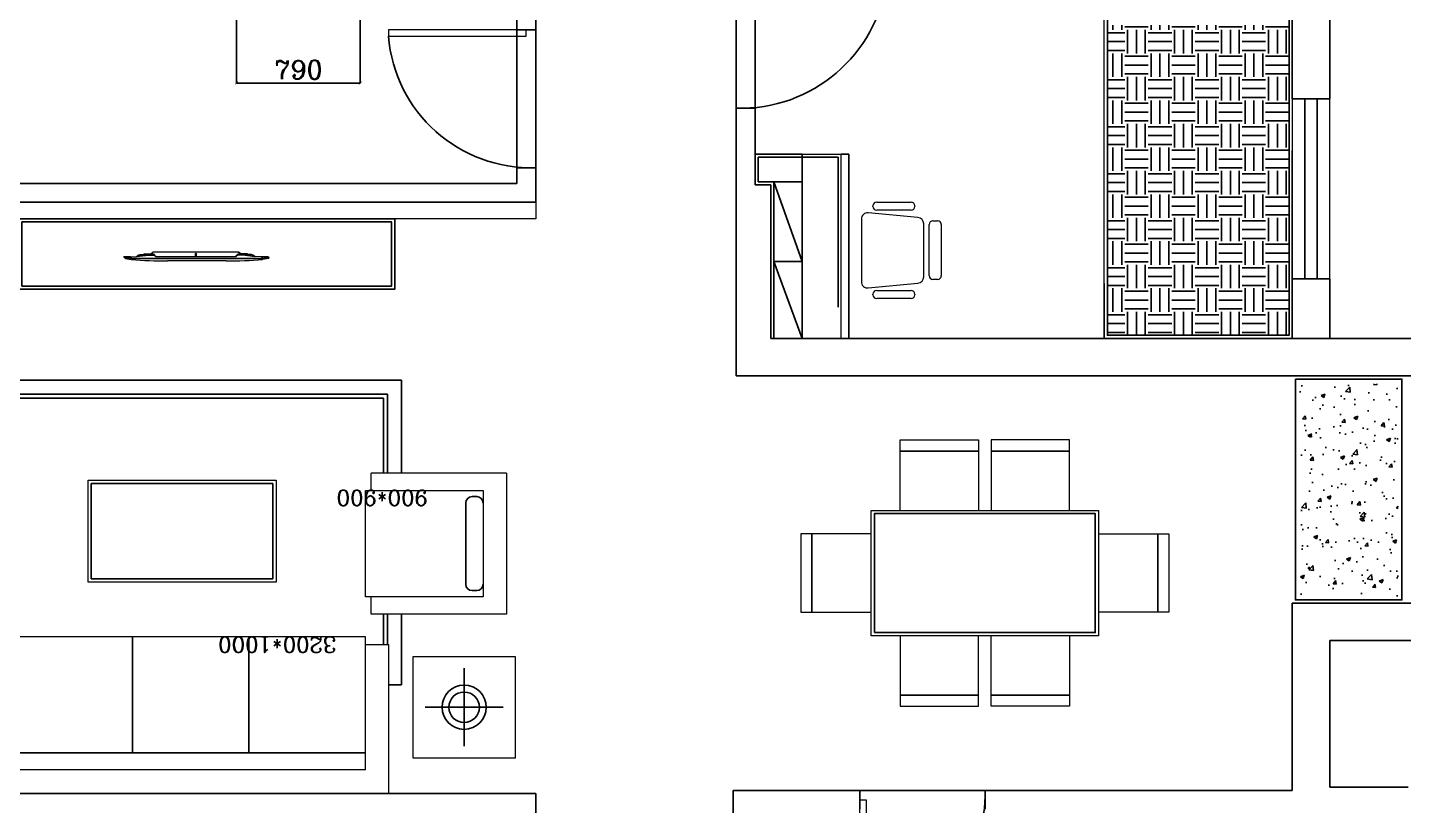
# Model space of a CAD drawing. Header units: millimetres. Extents: x 450898 to 533685, y -921830 to -458543.
# Drawn here: x 458226 to 467010, y -872209 to -867241 of the extents above; entities that cross this region are included whole.
import ezdxf

# ---------------------------------------------------------------- set-up
doc = ezdxf.new("R2010")
doc.units = ezdxf.units.MM
doc.header["$MEASUREMENT"] = 0
doc.header["$PDMODE"] = 3
doc.layers.get('0').update_dxf_attribs({"linetype": 'CONTINUOUS'})
doc.layers.get('DEFPOINTS').update_dxf_attribs({"linetype": 'CONTINUOUS'})
for name, color, linetype in [('txt', 7, 'CONTINUOUS'), ('墙线', 5, 'CONTINUOUS'), ('家具', 7, 'CONTINUOUS'), ('辅助线', 8, 'CONTINUOUS')]:
    doc.layers.add(name, color=color, linetype=linetype)
doc.layers.add('门窗', color=4, linetype='CONTINUOUS', lineweight=13)
doc.styles.get("Standard").update_dxf_attribs({"font": 'complex.shx', "bigfont": 'hzxy.shx'})
doc.dimstyles.new('LMDIM40', dxfattribs={"dimtxt": 80, "dimasz": 20, "dimexe": 0, "dimexo": 0, "dimgap": 25, "dimtad": 1, "dimdec": 0, "dimzin": 0, "dimdsep": 46, "dimtxsty": 'Standard', "dimblk1": 'DOT', "dimblk2": 'DOT', "dimsah": 1, "dimcen": 0, "dimclrd": 2, "dimclre": 2, "dimclrt": 2, "dimadec": 0, "dimazin": 0, "dimtfac": 1, "dimtdec": 0, "dimtmove": 2, "dimatfit": 3, "dimldrblk": 'DOT', "dimfxl": 0, "dimtolj": 1, "dimtzin": 0, "dimarcsym": 0})

# ---------------------------------------------------------------- blocks, each defined once
blk = doc.blocks.new('A$C47CE6706')
at = {"layer": '家具', "color": 250}
for p, q in [((243.2, 1800), (243.2, 2640.1)), ((243.2, 2640.1), (3280.1, 2640.1)), ((3280.1, 2640.1), (3280.1, 2045.5)), ((333.2, 1800), (333.2, 2550.1)), ((333.2, 2550.1), (3190.1, 2550.1)), ((3190.1, 2550.1), (3190.1, 2045.5)), ((358.2, 1800), (358.2, 2525.1)), ((358.2, 2525.1), (3165.1, 2525.1)), ((3165.1, 2525.1), (3165.1, 2045.5)), ((1299.3, 1370), (1299.3, 1980)), ((1299.3, 1980), (2459.3, 1980)), ((2459.3, 1980), (2459.3, 1370)), ((3691.3, 1335.5), (3691.3, 1855.5)), ((3731.3, 1895.5), (3761.3, 1895.5)), ((2459.3, 1370), (1299.3, 1370)), ((3761.3, 1295.5), (3731.3, 1295.5)), ((3165.1, 1145.5), (3165.1, 950)), ((3190.1, 1145.5), (3190.1, 950)), ((3280.1, 1145.5), (3280.1, 692.9)), ((820, 1000), (820, 260)), ((1563.3, 1000), (1563.3, 260)), ((2306.7, 1000), (2306.7, 260)), ((3680.2, 301.5), (3680.2, 799.5)), ((3280.1, 692.9), (3200, 692.9)), ((3431.1, 550.5), (3929.2, 550.5)), ((3050, 260), (150, 260))]:
    blk.add_line(p, q, dxfattribs=at)
for radius in [141, 97.3]:
    blk.add_circle((3680.2, 550.5), radius, dxfattribs=at)
for centre, start, end in [((3731.3, 1855.5), 90, 180), ((3761.3, 1855.5), 0, 90), ((3731.3, 1335.5), 180, 270), ((3761.3, 1335.5), 270, 0)]:
    blk.add_arc(centre, 40, start, end, dxfattribs=at)
at = {"layer": '门窗'}
for p, q in [((3951.3, 2045.5), (3086.3, 2045.5)), ((3086.3, 1935.5), (3086.3, 2045.5)), ((3951.3, 2045.5), (3951.3, 1145.5)), ((1279.3, 1350), (1279.3, 2000)), ((1279.3, 2000), (2479.3, 2000)), ((2479.3, 2000), (2479.3, 1350)), ((3051.3, 1255.5), (3051.3, 1935.5)), ((3051.3, 1935.5), (3801.3, 1935.5)), ((3801.3, 1935.5), (3801.3, 1255.5)), ((3801.3, 1855.5), (3801.3, 1335.5)), ((0, 0), (0, 1800)), ((0, 1800), (820, 1800)), ((820, 1800), (820, 1000)), ((2479.3, 1350), (1279.3, 1350)), ((3801.3, 1255.5), (3051.3, 1255.5)), ((3086.3, 1145.5), (3086.3, 1255.5)), ((3951.3, 1145.5), (3086.3, 1145.5)), ((3050, 1000), (820, 1000)), ((3050, 150), (3050, 1000)), ((150, 950), (0, 950)), ((150, 150), (150, 950)), ((3200, 950), (3050, 950)), ((3200, 0), (3200, 950)), ((3050, 150), (150, 150)), ((3200, 0), (0, 0))]:
    blk.add_line(p, q, dxfattribs=at)
blk.add_lwpolyline([(4005.2, 225.5), (3355.2, 225.5), (3355.2, 875.5), (4005.2, 875.5)], close=True, dxfattribs=at)
at = {"layer": '家具', "char_height": 100, "attachment_point": 1, "rotation": 180}
for s, insert, width in [('{\\C250;900*900}', (3449.2, 1837.7), 368.522), ('{\\C250;3200*1000}', (2864.7, 900), 489.7)]:
    blk.add_mtext(s, dxfattribs=dict(at, insert=insert, width=width))
blk = doc.blocks.new('A$C2C66442C')
at = {"layer": '家具', "color": 250}
for p, q in [((1134.1, 1629.2), (634.1, 1629.2)), ((1215.9, 1629.2), (1715.9, 1629.2)), ((70.8, 600), (70.8, 1100)), ((2279.2, 600), (2279.2, 1100)), ((1134.1, 70.8), (634.1, 70.8)), ((1215.9, 70.8), (1715.9, 70.8))]:
    blk.add_line(p, q, dxfattribs=at)
blk.add_lwpolyline([(470, 470), (470, 1230), (1880, 1230), (1880, 470)], close=True, dxfattribs=at)
at = {"layer": '门窗'}
for p, q in [((634.1, 1250), (634.1, 1700)), ((634.1, 1700), (1134.1, 1700)), ((1134.1, 1700), (1134.1, 1250)), ((1715.9, 1700), (1215.9, 1700)), ((1215.9, 1700), (1215.9, 1250)), ((1715.9, 1250), (1715.9, 1700)), ((450, 450), (450, 1250)), ((450, 1250), (1900, 1250)), ((1215.9, 1250), (1715.9, 1250)), ((1900, 1250), (1900, 450)), ((450, 1100), (0, 1100)), ((0, 1100), (0, 600)), ((1900, 1100), (2350, 1100)), ((2350, 1100), (2350, 600)), ((0, 600), (450, 600)), ((2350, 600), (1900, 600)), ((1900, 450), (450, 450)), ((634.1, 450), (634.1, 0)), ((1134.1, 0), (1134.1, 450)), ((1215.9, 0), (1215.9, 450)), ((1715.9, 450), (1715.9, 0)), ((634.1, 0), (1134.1, 0)), ((1715.9, 0), (1215.9, 0))]:
    blk.add_line(p, q, dxfattribs=at)
blk = doc.blocks.new('_ArchTick')
at = {"color": 0, "linetype": 'ByBlock', "const_width": 0.15}
blk.add_lwpolyline([(-0.5, -0.5), (0.5, 0.5)], dxfattribs=at)
blk = doc.blocks.new('*D594')
at = {"layer": 'DEFPOINTS', "color": 0}
for p in [(459560.2, -867186.5), (460350.2, -867186.5), (460350.2, -867596.1)]:
    blk.add_point(p, dxfattribs=at)
at = {"layer": '门窗', "color": 2, "lineweight": -2}
for p, q in [((459560.2, -867186.5), (459560.2, -867596.1)), ((460350.2, -867186.5), (460350.2, -867596.1)), ((459560.2, -867596.1), (460350.2, -867596.1))]:
    blk.add_line(p, q, dxfattribs=at)
at = {"layer": '门窗', "color": 2, "lineweight": -2, "xscale": 20, "yscale": 20, "zscale": 20, "rotation": 180}
blk.add_blockref('_ArchTick', (459560.2, -867596.1), dxfattribs=at)
at = {"layer": '门窗', "color": 2, "lineweight": -2, "xscale": 20, "yscale": 20, "zscale": 20}
blk.add_blockref('_ArchTick', (460350.2, -867596.1), dxfattribs=at)
at = {"layer": '门窗', "color": 2, "insert": (459955.2, -867511.1), "char_height": 120, "attachment_point": 5}
blk.add_mtext('\\A1;790', dxfattribs=at)
blk = doc.blocks.new('_DOT')
at = {"color": 0, "linetype": 'ByBlock'}
blk.add_line((-0.5, 0), (-1, 0), dxfattribs=at)
at = {"color": 0, "linetype": 'ByBlock', "const_width": 0.5}
blk.add_lwpolyline([(-0.25, 0, 1), (0.25, 0, 1)], format="xyb", close=True, dxfattribs=at)
blk = doc.blocks.new('DOT')
at = {"color": 0, "linetype": 'ByBlock'}
blk.add_line((-0.35, 0), (-1, 0), dxfattribs=at)
at = {"color": 0, "linetype": 'ByBlock', "const_width": 0.35}
blk.add_lwpolyline([(-0.175, 0, 1), (0.175, 0, 1)], format="xyb", close=True, dxfattribs=at)
blk = doc.blocks.new('A$C4FB95F37')
at = {"layer": '门窗'}
for p, q in [((97.9, 616.2), (317.1, 616.2)), ((361.1, 517.2), (44.4, 547.6)), ((73.6, 588.7), (73.6, 591.9)), ((317.1, 564.4), (97.9, 564.4)), ((341.4, 591.9), (341.4, 588.7)), ((0, 507.3), (0, 107.9)), ((397.8, 138.2), (397.8, 476.9)), ((433, 146.6), (433, 471.9)), ((457.3, 496.2), (486.2, 496.2)), ((510.5, 471.9), (510.5, 146.6)), ((44.4, 67.5), (361.1, 97.9)), ((486.2, 122.3), (457.3, 122.3)), ((73.6, 24.3), (73.6, 27.4)), ((97.9, 51.7), (317.1, 51.7)), ((317.1, 0), (97.9, 0)), ((341.4, 27.4), (341.4, 24.3))]:
    blk.add_line(p, q, dxfattribs=at)
for centre, radius, start, end in [((97.9, 591.9), 24.3, 90, 180), ((317.1, 591.9), 24.3, 0, 90), ((40.5, 507.3), 40.5, 84.52432, 180), ((97.9, 588.7), 24.3, 180, 270), ((317.1, 588.7), 24.3, 270, 0), ((357.3, 476.9), 40.5, 0, 84.52432), ((457.3, 471.9), 24.3, 90, 180), ((486.2, 471.9), 24.3, 0, 90), ((40.5, 107.9), 40.5, 180, 275.47568), ((357.3, 138.2), 40.5, 275.47568, 0), ((457.3, 146.6), 24.3, 180, 270), ((486.2, 146.6), 24.3, 270, 0), ((97.9, 27.4), 24.3, 90, 180), ((97.9, 24.3), 24.3, 180, 270), ((317.1, 27.4), 24.3, 0, 90), ((317.1, 24.3), 24.3, 270, 0)]:
    blk.add_arc(centre, radius, start, end, dxfattribs=at)

msp = doc.modelspace()

# ---------------------------------------------------------------- hatches: boundary and pattern name
at = {"layer": 'DEFPOINTS'}
h = msp.add_hatch(dxfattribs=at)
h.set_pattern_fill('AR-CONC', color=251, scale=35, style=0)
h.set_pattern_definition([(50, (307155.8, -381548.4), (251.04106, -21.96325), [26.25, -288.75]), (355, (307155.8, -381548.4), (-48.56297, 263.26725), [21, -231]), (100.4514, (307176.72, -381550.23), (202.47828, 241.30384), [22.30907, -245.39974]), (46.1842, (307155.8, -381478.4), (373.53437, -57.93166), [39.375, -433.125]), (96.6356, (307186.93, -381483.23), (327.13195, 340.94125), [33.4636, -368.09955]), (351.1842, (307155.8, -381478.4), (327.13168, 340.9415), [31.5, -346.5]), (21, (307190.8, -381495.9), (208.91747, -140.91661), [26.25, -288.75]), (326, (307190.8, -381495.9), (85.16037, 253.80252), [21, -231]), (71.4514, (307208.21, -381507.64), (294.07792, 112.88567), [22.30907, -245.39974]), (37.5, (307155.8, -381548.4), (4.25595, 116.512849), [0, -228.2, 0, -234.5, 0, -231.875]), (7.5, (307155.8, -381548.4), (92.074338, 138.0441), [0, -133.7, 0, -222.95, 0, -88.375]), (327.5, (307077.75, -381548.4), (186.837853, -7.894205), [0, -87.5, 0, -273, 0, -362.25]), (317.5, (307042.75, -381548.4), (204.11516, 35.036744), [0, -113.75, 0, -181.3, 0, -257.25])])
h.paths.add_polyline_path([(466345.9, -870876.8), (466975.9, -870876.8), (466975.9, -869516.8), (466345.9, -869516.8)])
at = {"layer": '家具'}
h = msp.add_hatch(dxfattribs=at)
h.set_pattern_fill('EARTH', color=250, scale=600, style=0)
h.set_pattern_definition([(0, (307130.19, -376138.09), (150, 150), [150, -150]), (0, (307130.19, -376081.84), (150, 150), [150, -150]), (0, (307130.19, -376025.59), (150, 150), [150, -150]), (90, (307148.94, -376006.84), (-150, 150), [150, -150]), (90, (307205.19, -376006.84), (-150, 150), [150, -150]), (90, (307261.44, -376006.84), (-150, 150), [150, -150])])
h.paths.add_polyline_path([(466280.2, -867226.5), (465120.2, -867226.5), (465120.2, -869206.5), (466280.2, -869206.5)])

# ---------------------------------------------------------------- linework, layer by layer
at = {"color": 4}
msp.add_lwpolyline([(460120.2, -868912.5), (460570.2, -868912.5), (460570.2, -868462.5), (458170.2, -868462.5), (458170.2, -868912.5), (460120.2, -868912.5)], dxfattribs=at)
at = {"layer": 'DEFPOINTS', "color": 44}
for p, q in [((463170.2, -868050.1), (462870.2, -868050.1)), ((463170.2, -868246.5), (463170.2, -868050.1)), ((463420.2, -868050.1), (463470.2, -868050.1)), ((466300.2, -868026.5), (466300.2, -869226.5)), ((462990.2, -868226.5), (463170.2, -868226.5)), ((462990.2, -868226.5), (463170.2, -868736.5)), ((463170.2, -868736.5), (462990.2, -868736.5)), ((462990.2, -868736.5), (463170.2, -869226.5))]:
    msp.add_line(p, q, dxfattribs=at)
at = {"layer": 'DEFPOINTS'}
msp.add_line((462970.2, -869226.5), (463420.2, -869226.5), dxfattribs=at)
at = {"layer": 'DEFPOINTS', "color": 44}
msp.add_lwpolyline([(462990.2, -868226.5), (463170.2, -868226.5), (463170.2, -869226.5), (462990.2, -869226.5)], close=True, dxfattribs=at)
at = {"layer": 'txt'}
for p, q in [((466380.2, -868846.5), (466380.2, -867696.5)), ((466460.2, -868846.5), (466460.2, -867696.5))]:
    msp.add_line(p, q, dxfattribs=at)
at = {"layer": '墙线'}
for p, q in [((461470.2, -867256.5), (461470.2, -865666.5)), ((466540.2, -867696.5), (466540.2, -866696.5)), ((466300.2, -866796.5), (466300.2, -867696.5)), ((461350.2, -867256.5), (461350.2, -867186.5)), ((461470.2, -867256.5), (461350.2, -867256.5)), ((466300.2, -867696.5), (466540.2, -867696.5)), ((462870.2, -867756.5), (462750.2, -867756.5)), ((462750.2, -867756.5), (462750.2, -869466.5)), ((462870.2, -868246.5), (462870.2, -867756.5)), ((463470.2, -869226.5), (463470.2, -868050.1)), ((461470.2, -868136.5), (461350.2, -868136.5)), ((461350.2, -868136.5), (461350.2, -868236.5)), ((461470.2, -868356.5), (461470.2, -868136.5)), ((461350.2, -868236.5), (456030.2, -868236.5)), ((462970.2, -868246.5), (462870.2, -868246.5)), ((462970.2, -869226.5), (462970.2, -868246.5)), ((463170.2, -869226.5), (463170.2, -868246.5)), ((458170.2, -868356.5), (461470.2, -868356.5)), ((466300.2, -868846.5), (466300.2, -869226.5)), ((466300.2, -868846.5), (466540.2, -868846.5)), ((466540.2, -869226.5), (466540.2, -868846.5)), ((466300.2, -869226.5), (462970.2, -869226.5)), ((467260.2, -869226.5), (466300.2, -869226.5)), ((462750.2, -869466.5), (466300.2, -869466.5)), ((467260.2, -869466.5), (466300.2, -869466.5)), ((466300.2, -870916.5), (466300.2, -872112.5)), ((466300.2, -870916.5), (467260.2, -870916.5)), ((466540.2, -871156.5), (466540.2, -872092.5)), ((466540.2, -871156.5), (467260.2, -871156.5)), ((461470.2, -872132.5), (457300.2, -872132.5)), ((461470.2, -874132.5), (461470.2, -872132.5)), ((462730.2, -874132.5), (462730.2, -872112.5)), ((463539.3, -872112.5), (462730.2, -872112.5)), ((463539.3, -872112.5), (463539.3, -872232.5)), ((464339.3, -872112.5), (464339.3, -872232.5)), ((464339.3, -872112.5), (466299.3, -872112.5)), ((466540.2, -872092.5), (467040.2, -872092.5))]:
    msp.add_line(p, q, dxfattribs=at)
at = {"layer": '家具', "color": 250}
for p, q in [((462750.2, -866896.5), (462750.2, -867756.5)), ((462870.2, -866896.5), (462870.2, -867756.5)), ((461350.2, -867256.5), (461350.2, -868136.5)), ((461470.2, -867256.5), (461470.2, -868136.5)), ((462890.2, -868070.1), (463400.2, -868070.1)), ((462890.2, -868226.5), (462890.2, -868070.1)), ((463400.2, -869026.5), (463400.2, -868070.1)), ((462990.2, -868226.5), (462890.2, -868226.5)), ((462990.2, -869026.5), (462990.2, -868226.5)), ((458894, -868715.4), (458845.9, -868710.3)), ((458880.4, -868705), (458887.7, -868709.2)), ((458922.3, -868704), (458996.1, -868689.3)), ((458922.3, -868704), (458999.8, -868694.1)), ((458996.1, -868689.3), (459028.8, -868689.3)), ((458999.8, -868694.1), (459029.9, -868694.1)), ((459036.5, -868697.2), (459039.7, -868701.3)), ((459046.3, -868704.9), (459553.7, -868704.4)), ((459563.4, -868697.2), (459560.2, -868701.2)), ((459600.2, -868694), (459570, -868694)), ((459603.8, -868689.3), (459571.1, -868689.3)), ((459677.6, -868704), (459600.2, -868694)), ((459677.6, -868704), (459603.8, -868689.3)), ((459719.5, -868705), (459726.8, -868709.1)), ((459720.5, -868715.4), (459768.6, -868710.2)), ((458894, -868715.4), (459494.3, -868715.4)), ((459720.5, -868715.4), (459494.3, -868715.4)), ((463539.3, -872112.5), (464339.3, -872112.5))]:
    msp.add_line(p, q, dxfattribs=at)
for points in [[(465120.2, -866816.5), (466280.2, -866816.5), (466280.2, -869206.5), (465120.2, -869206.5)], [(460120.2, -868892.5), (460550.2, -868892.5), (460550.2, -868482.5), (458190.2, -868482.5), (458190.2, -868892.5)], [(466320.2, -869486.5), (467000.2, -869486.5), (467000.2, -870896.5), (466320.2, -870896.5)]]:
    msp.add_lwpolyline(points, close=True, dxfattribs=at)
for centre, radius, start, end in [((462780.2, -866819.7), 937.3, 268.16585, 352.83985), ((461440.2, -867224.1), 912.9, 184.5477, 271.88326), ((458894, -868709.2), 6.27, 180.00642, 270.00642), ((459028.8, -868697.7), 8.37, 24.12487, 90.00642), ((459029.9, -868702.4), 8.37, 38.63462, 90.00642), ((459058.5, -868683.6), 24.5, 205.75121, 240.07627), ((459046.3, -868696), 8.37, 218.63462, 270.00642), ((459544.7, -868685.9), 20.6, 295.7277, 335.88798), ((459553.7, -868696), 8.37, 270.00642, 321.37822), ((459570, -868702.4), 8.37, 90.00642, 141.37822), ((459571.1, -868697.7), 8.37, 90.00642, 155.88798), ((459720.5, -868709.1), 6.27, 270.00642, 0.00642), ((463609.3, -872142.5), 730.6, 267.6467, 2.3533)]:
    msp.add_arc(centre, radius, start, end, dxfattribs=at)
at = {"layer": '家具'}
msp.add_arc((459570.9, -868681.4), 6.27, 20.9738, 90.00642, dxfattribs=at)
at = {"layer": '家具', "color": 250}
msp.add_ellipse((459300, -868702.1), major_axis=(0, 20.3), ratio=0.146465, start_param=-0.017653, end_param=1.69876, dxfattribs=at)
at = {"layer": '家具', "color": 250, "extrusion": (0, 0, -1)}
msp.add_ellipse((459300.1, -868702.1), major_axis=(0, 20.3), ratio=0.146454, start_param=-0.01765, end_param=1.698763, dxfattribs=at)
at = {"layer": '辅助线'}
msp.add_line((464270.7, -872112.5), (463550.2, -872112.5), dxfattribs=at)
at = {"layer": '门窗'}
for p, q in [((466300.2, -867696.5), (466300.2, -868846.5)), ((466540.2, -868846.5), (466540.2, -867696.5)), ((462970.2, -868050.1), (463420.2, -868050.1)), ((463420.2, -869226.5), (463420.2, -868050.1)), ((458838.6, -868705), (458845.9, -868710.3)), ((458880.4, -868705), (458838.6, -868705)), ((458880.4, -868705), (458922.3, -868704)), ((458922.3, -868704), (458930.9, -868698.1)), ((458934.3, -868694.6), (458944.3, -868690.3)), ((458944.3, -868690.3), (458966.4, -868690.6)), ((458972.1, -868687), (459011.6, -868687)), ((459011.6, -868687), (459023.1, -868679.1)), ((459570.9, -868675.1), (459028.9, -868675.1)), ((459588.3, -868687), (459576.8, -868679.1)), ((459627.8, -868687), (459588.3, -868687)), ((459655.6, -868690.3), (459633.5, -868690.6)), ((459665.6, -868694.6), (459655.6, -868690.3)), ((459677.6, -868704), (459669, -868698.1)), ((459719.5, -868705), (459677.6, -868704)), ((459761.3, -868705), (459719.5, -868705)), ((459761.3, -868705), (459768.6, -868710.2)), ((458851, -868716.4), (458887.7, -868723.8)), ((459494.3, -868730.7), (459120.2, -868730.7)), ((459763.6, -868716.4), (459726.8, -868723.8)), ((465100.2, -868876.5), (465100.2, -869226.5))]:
    msp.add_line(p, q, dxfattribs=at)
for points in [[(465100.2, -866796.5), (466300.2, -866796.5), (466300.2, -869226.5), (465100.2, -869226.5)], [(458170.2, -868356.5), (461470.2, -868356.5), (461470.2, -868462.5), (458170.2, -868462.5)]]:
    msp.add_lwpolyline(points, close=True, dxfattribs=at)
for points in [[(461410.2, -867256.5), (460530.2, -867256.5), (460530.2, -867296.5), (461410.2, -867296.5), (461410.2, -867256.5)], [(463539.3, -872872.5), (463539.3, -872172.5), (463579.3, -872172.5), (463579.3, -872872.5), (463539.3, -872872.5)]]:
    msp.add_lwpolyline(points, dxfattribs=at)
for centre, radius, start, end in [((458852.2, -868710.3), 6.27, 180.00642, 258.69649), ((458936.8, -868700.4), 6.27, 113.24644, 158.89001), ((458972.1, -868693.3), 6.27, 90.00642, 154.35191), ((459028.9, -868681.4), 6.27, 90.00642, 159.03904), ((459627.8, -868693.3), 6.27, 25.66094, 90.00642), ((459663.1, -868700.3), 6.27, 21.12283, 66.7664), ((459762.3, -868710.2), 6.27, 281.31635, 0.00642), ((459085.6, -865992.5), 2738.5, 265.85612, 270.72342), ((459528.3, -865992.5), 2738.5, 269.28942, 274.15674)]:
    msp.add_arc(centre, radius, start, end, dxfattribs=at)

# ---------------------------------------------------------------- block references
at = {"layer": 'DEFPOINTS'}
msp.add_blockref('A$C4FB95F37', (463549.2, -868972.2), dxfattribs=at)
at = {"layer": '门窗'}
for name, p in [('A$C47CE6706', (457332.7, -872132.5)), ('A$C2C66442C', (463162.7, -871575.1))]:
    msp.add_blockref(name, p, dxfattribs=at)

# ---------------------------------------------------------------- dimensions: what is measured, and where the dimension line sits
dim = msp.add_linear_dim(base=(460350.2, -867596.1), p1=(459560.2, -867186.5), p2=(460350.2, -867186.5), dimstyle='LMDIM40', override={"dimtxt": 120, "dimblk": 'ArchTick', "dimsah": 0, "dimldrblk": 'DOT'}, dxfattribs=at)
dim.commit()
dim.dimension.update_dxf_attribs({"geometry": '*D594', "text_midpoint": (459955.2, -867511.1)})

doc.saveas('drawing.dxf')
